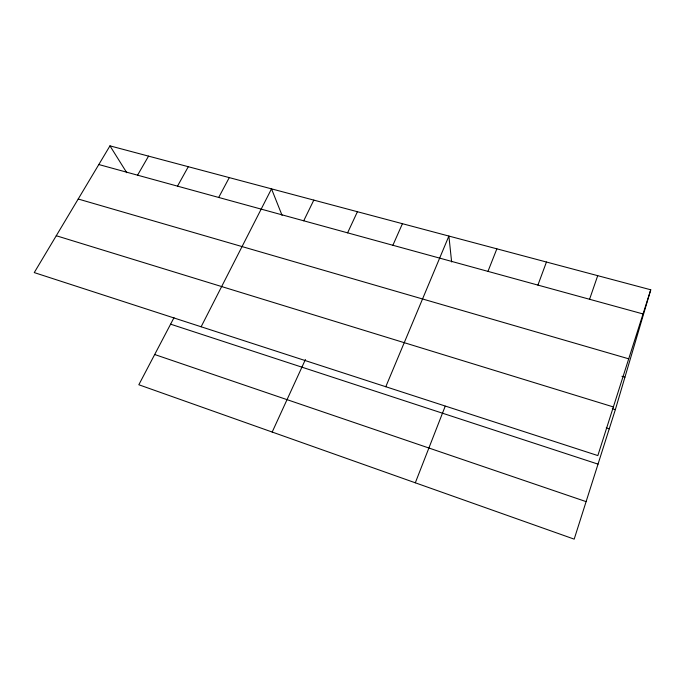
<?xml version="1.0" encoding="UTF-8"?>
<svg xmlns="http://www.w3.org/2000/svg" width="685" height="685" viewBox="0 0 685 685"><rect width="100%" height="100%" fill="white"/><g stroke="black" fill="none" stroke-linecap="round" stroke-linejoin="round"><path stroke-width="1.03" d="M173.999 317.686L138.832 384.756L574.184 539.138L615.344 409.647L650.75 289.781L109.968 145.862L34.25 272.587L597.842 455.585L650.75 289.781M589.571 299.276L597.714 275.67M537.913 285.097L546.45 262.03M415.315 482.797L445.199 406.231M487.968 271.38L496.865 248.826M385.792 386.734L448.889 236.06L451.629 261.961M392.882 245.273L402.429 223.695M272.185 432.047L305.433 359.497M347.595 232.84L357.424 211.716M303.712 220.793L313.816 200.114M201.125 326.771L271.517 188.855L282.074 215.373M218.695 197.451L229.269 177.612M177.509 186.149L188.298 166.703M137.565 175.18L148.551 156.129M98.811 164.537L643.035 313.953M78.21 199.018L628.719 358.82M621.92 376.262L624.943 377.161M56.264 235.734L613.366 406.941M612.287 408.705L615.344 409.647M606.251 427.868L609.256 428.819M170.599 324.168L598.031 464.13M154.69 354.513L586.112 501.625M109.968 145.862L126.776 172.714"/></g></svg>
